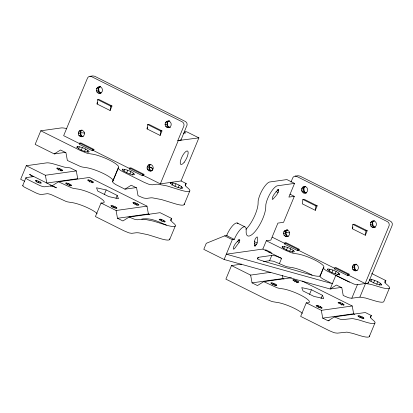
<?xml version="1.0" encoding="UTF-8"?>
<svg xmlns="http://www.w3.org/2000/svg" width="413" height="413" viewBox="0 0 413 413"><rect width="100%" height="100%" fill="white"/><g stroke="black" fill="none" stroke-linecap="round" stroke-linejoin="round"><path stroke-width="0.62" d="M239.741 240.707L239.741 239.617L239.179 239.457C236.83 242.219 233.345 245.095 233.252 248.998L233.815 249.158L234.723 248.332L239.173 242.307L239.741 240.707L238.1 239.891M278.677 189.851L278.114 189.686C275.765 192.453 272.286 195.328 272.193 199.226L272.75 199.391C275.099 196.624 278.584 193.754 278.677 189.851L277.582 189.304M82.745 136.693L80.143 136.533L78.893 135.418L78.315 133.797L78.558 132.093L79.564 130.771L82.079 130.038M83.23 136.445L82.177 136.249L80.927 135.134L80.344 133.513L80.592 131.809L81.598 130.487L79.564 130.771M100.746 93.224L98.144 93.064L96.895 91.954L96.317 90.333L96.565 88.63L97.571 87.308L100.591 86.503M101.237 92.982L100.178 92.78L98.929 91.671L98.351 90.044L98.593 88.346L99.6 87.024L100.602 86.627M97.04 103.993L97.669 99.631L98.919 99.456L111.99 105.971L110.111 110.508L97.04 103.993L97.747 102.29M110.111 110.508L110.741 106.146L97.669 99.631M147.054 128.923L147.678 124.561L148.933 124.385L161.999 130.9L160.12 135.438L147.054 128.923L147.756 127.219M147.064 168.065L147.312 166.367L148.319 165.04L149.816 164.451L151.401 164.756L152.65 165.866L153.228 167.492L152.98 169.191L151.974 170.512L150.482 171.101L148.892 170.801L147.642 169.691L147.064 168.065L149.098 167.781L149.346 166.078L150.347 164.756L148.319 165.04M160.12 135.438L160.75 131.076L147.678 124.561M167.817 120.988L169.402 121.288L170.652 122.403L171.23 124.024L170.987 125.728L169.98 127.049L168.483 127.638L166.898 127.338L165.649 126.223L165.071 124.602L165.314 122.898L166.32 121.577L169.34 120.772M170.517 127.354L168.932 127.049L167.678 125.939L167.1 124.313L167.348 122.615L168.354 121.293L169.351 120.901M286.266 230.005L287.856 230.304L289.105 231.414L289.683 233.04L289.436 234.744L288.429 236.066L286.932 236.654L285.347 236.355L284.098 235.24L283.519 233.619L283.767 231.915L284.774 230.593L287.283 229.86M288.439 236.267L287.381 236.066L286.132 234.956L285.553 233.33L285.796 231.631L286.803 230.309L287.799 229.917M301.521 190.15L301.769 188.452L302.775 187.13L304.273 186.537L305.857 186.841L307.107 187.951L307.685 189.577L307.442 191.276L306.436 192.597L304.939 193.191L303.354 192.886L302.104 191.777L301.521 190.15L303.555 189.866L303.803 188.163L304.809 186.841L305.806 186.449M302.874 199.453L302.249 203.816L315.315 210.331L317.194 205.793L304.128 199.278L302.874 199.453L315.945 205.968L317.194 205.793M315.315 210.331L315.945 205.968M352.258 228.74L352.888 224.383L354.137 224.207L367.209 230.722L365.329 235.255L352.258 228.74L352.965 227.042M355.02 264.274L356.605 264.573L357.854 265.688L358.432 267.309L358.19 269.013L357.183 270.334L355.686 270.923L354.101 270.623L352.852 269.508L352.274 267.887L352.516 266.184L353.523 264.862L356.037 264.129M357.188 270.536L356.13 270.334L354.881 269.224L354.302 267.603L354.55 265.9L355.557 264.578L356.553 264.186M365.329 235.255L365.954 230.898L352.888 224.383M370.275 224.419L370.523 222.721L371.53 221.399L373.022 220.81L374.606 221.11L375.861 222.22L376.439 223.846L376.191 225.544L375.185 226.871L373.688 227.46L372.103 227.155L370.853 226.045L370.275 224.419L372.309 224.135L372.552 222.437L373.558 221.115L374.555 220.718M257.201 243.025L257.5 237.583L257.206 236.923L256.432 237.274C254.181 239.597 253.897 243.278 254.697 246.225L255.471 245.874L257.201 243.025L254.465 241.662M31.909 176.81A5.013 1.017 22.5 0 0 29.535 174.425L46.803 183.036L77.721 178.69L76.302 170.92L70.184 167.874L64.573 167.193L54.495 164.198A15.333 3.108 22.5 0 0 46.628 162.872L26.272 165.732L20.65 179.304L24.63 181.286M66.782 128.644A15.333 3.108 22.5 0 0 61.139 127.937L40.779 130.797L35.146 144.4L54.263 153.93L65.615 152.34M22.746 185.452L25.942 177.74M36.091 182.138L36.752 180.553L40.376 182.066L41.336 182.84L41.145 183.212L39.87 183.047L37.996 182.401L35.281 180.76L35.477 180.383L36.752 180.553M37.965 182.783L38.621 181.193M39.937 183.124L40.376 182.066M57.355 169.154L57.815 168.045L60.897 169.18L62.724 170.492L62.477 170.765L59.978 170.213L56.566 168.22L57.815 168.045M58.62 170.161L59.307 168.494M60.205 170.843L60.897 169.18M61.687 171.018L62.146 169.908M76.921 147.565L77.35 146.527C81.619 146.992 86.064 148.623 89.182 151.628L88.692 152.18C84.428 151.716 79.977 150.089 76.859 147.085L77.35 146.527M93.514 150.569L93.983 149.439L80.917 142.924L79.668 143.099L79.198 144.23L92.264 150.745L93.514 150.569L129.883 168.695M78.501 148.804L79.363 146.734M66.225 184.09L66.684 182.974L69.766 184.115L71.594 185.427L71.351 185.7L68.847 185.148L65.435 183.15L66.684 182.974M81.067 150.745L82.352 147.637M67.717 184.539L68.181 183.429M69.074 185.778L69.766 184.115M84.448 151.597L85.522 149.005M70.556 185.953L71.015 184.843M87.38 152.02L88.026 150.466M92.264 150.745L92.734 149.614L93.983 149.439M88.227 180.997L88.687 179.887L91.763 181.023L93.596 182.334L92.347 182.51L90.85 182.056L87.432 180.063L88.687 179.887M89.492 182.004L90.179 180.342M91.304 182.133L91.763 181.023M92.553 182.861L93.018 181.751M104.308 194.471L106.187 189.939L117.173 195.416L118.474 198.741L108.784 196.593L97.798 191.116L96.497 187.791L106.187 189.939M33.789 176.547L26.282 177.6A5.013 1.017 22.5 0 0 28.657 179.985L38.585 184.936A5.013 1.017 22.5 0 0 44.712 186.79L52.219 185.731L58.481 181.797L71.521 187.796A7.826 1.585 22.5 0 0 73.256 188.323L76.648 188.891A16.711 3.387 22.5 0 1 96.776 195.994A16.711 3.387 22.5 0 1 102.899 203.005L101.03 202.995L95.413 216.567L124.122 230.872L128.371 232.643A5.157 1.048 22.5 0 0 129.677 233.025L131.793 233.324L136.094 232.777A26.695 5.415 22.5 0 1 139.052 232.88L147.926 234.713L160.734 238.704A15.333 3.108 22.5 0 0 169.728 238.766M112.589 181.508L118.226 167.9M113.152 180.62L118.299 168.194M122.284 170.177L122.713 169.139C126.977 169.604 131.427 171.23 134.545 174.24L134.055 174.792C129.79 174.327 125.34 172.701 122.222 169.691L122.713 169.139M123.864 171.416L124.726 169.34M111.587 206.696L112.047 205.586L115.124 206.722L116.956 208.033L116.709 208.312L114.21 207.76L110.792 205.762L112.047 205.586M116.001 198.25L117.173 195.416M126.641 172.84L127.715 170.249M112.852 207.708L113.539 206.041M143.528 175.499L143.998 174.363L130.926 167.848L129.677 168.029L129.207 169.16L142.279 175.675L143.528 175.499L160.327 183.873L181.044 180.961L186.232 183.548L185.256 185.917M114.664 207.832L115.124 206.722M129.811 174.209L130.885 171.617M115.914 208.565L116.378 207.455M132.527 175.148L133.384 173.073M142.279 175.675L142.748 174.539L143.998 174.363M133.585 203.609L134.044 202.499L137.126 203.635L138.959 204.946L137.705 205.122L136.213 204.667L132.795 202.675L134.044 202.499M149.289 168.194L149.718 167.157L152.887 168.525L152.03 170.6M134.85 204.616L135.541 202.948M136.44 205.297L137.126 203.635M137.916 205.473L138.376 204.363M181.044 180.961L198.89 137.875L177.817 140.611L183.77 126.249A3.34 3.092 82 0 0 182.19 121.814L91.531 76.622A3.34 3.092 82 0 0 87.442 78.233L63.648 135.681L79.327 143.497M160.327 183.873L178.173 140.787M180.951 140.105L187.125 124.917L186.908 123.095L185.7 121.649L94.722 76.271L92.853 75.915L89.946 76.322M170.564 183.728L170.992 182.691C175.262 183.155 179.707 184.787 182.825 187.791L182.334 188.343C178.07 187.879 173.625 186.253 170.502 183.248L170.992 182.691M171.932 185.489L173.006 182.897M159.898 220.268L160.358 219.158L163.44 220.294L165.267 221.605L165.024 221.879L162.526 221.327L159.108 219.334L160.358 219.158M174.921 186.392L175.995 183.8M161.163 221.275L161.855 219.608M162.98 221.404L163.44 220.294M178.091 187.76L179.165 185.169M164.229 222.132L164.689 221.022M180.806 188.7L181.668 186.624M170.781 220.862L171.756 218.503L160.089 212.685L129.171 217.047L122.904 220.965L117.488 218.296L116.079 210.496L101.03 202.995M169.64 239.607L175.262 226.035M184.1 204.693L189.737 191.085M227.171 235.503L224.672 235.854L206.288 243.314L203.785 249.359L224.114 259.493L232.323 239.669L234.274 239.395L235.214 237.289A13.371 4.264 -63.5 0 1 246.179 228.668L246.179 230.733A18.549 5.916 -63.5 0 0 251.491 234.94A18.549 5.916 -63.5 0 0 262.446 219.365L263.318 217.253A18.549 5.916 -63.5 0 0 265.776 206.381L265.817 204.776A13.371 4.264 -63.5 0 1 275.543 186.717L276.958 185.86L294.552 183.393L288.873 197.099L294.314 196.335L283.555 222.313L277.903 223.103L270.856 240.113L266.318 240.753L262.875 249.065L226.303 254.201L332.351 283.695L323.632 279.348A9.747 1.977 22.5 0 1 320.307 275.739A16.711 3.387 22.5 0 1 310.597 274.759L266.762 262.162C265.812 261.424 253.727 259.343 258.332 257.325L271.78 255.415L275.724 255.946L281.568 258.378L279.379 263.67L285.6 266.292A7.826 1.585 22.5 0 0 287.334 266.819L290.731 267.381A16.711 3.387 22.5 0 1 312.058 275.151M241.688 264.139L231.507 265.569L225.885 279.142L264.914 298.589L271.135 301.206A7.826 1.585 22.5 0 0 272.874 301.733L276.266 302.295A16.711 3.387 22.5 0 1 302.388 313.348M257.598 259.09L258.332 257.325M290.974 182.102L292.652 178.055A3.34 3.092 82 0 1 296.74 176.444L387.394 221.631A3.34 3.092 82 0 1 388.979 226.071L365.164 283.509L348.732 275.321L347.483 275.497L334.411 268.982L334.881 267.846L336.136 267.67L349.202 274.186L348.732 275.321M263.473 261.579L269.586 260.706L271.78 255.415M282.131 247.387L282.559 246.349C286.823 246.814 291.268 248.44 294.392 251.45L293.896 252.002C289.632 251.538 285.187 249.911 282.069 246.902L282.559 246.349M298.723 250.392L299.193 249.256L286.121 242.741L284.872 242.916L284.402 244.052L297.474 250.567L298.723 250.392L334.509 268.228M283.71 248.626L284.567 246.551M271.46 283.927L271.919 282.817L275.001 283.953L276.834 285.264L276.586 285.543L274.087 284.985L270.67 282.993L271.919 282.817M286.488 250.051L287.562 247.459M272.725 284.934L273.416 283.266M274.542 285.063L275.001 283.953M289.658 251.414L290.731 248.822M275.791 285.791L276.251 284.681M292.373 252.358L293.23 250.283M297.474 250.567L297.943 249.431L299.193 249.256M293.462 280.835L293.922 279.725L297.004 280.861L298.831 282.172L297.582 282.347L296.085 281.898L292.672 279.9L293.922 279.725M294.727 281.847L295.419 280.179M296.312 282.528L297.004 280.861M297.794 282.704L298.253 281.594M309.549 294.314L311.428 289.776L322.414 295.254L323.709 298.578L314.019 296.431L303.034 290.953L301.738 287.629L311.428 289.776M231.507 265.569L250.619 275.104L252.044 282.874L257.459 285.574L263.721 281.635L276.756 287.634A7.826 1.585 22.5 0 0 278.496 288.166L281.888 288.728A16.711 3.387 22.5 0 1 302.011 295.832A16.711 3.387 22.5 0 1 308.139 302.848L306.27 302.832L300.649 316.404L329.357 330.71L333.611 332.486A5.157 1.048 22.5 0 0 334.912 332.863L337.354 333.146L346.915 332.124L352.831 333.41L360.379 335.759A15.333 3.108 22.5 0 0 369.372 335.815M319.987 276.039L323.431 267.722M320.307 275.739L323.751 267.428A16.711 3.387 22.5 0 0 314.691 259.947A16.711 3.387 22.5 0 0 296.364 253.773L292.972 253.21A7.826 1.585 22.5 0 1 291.237 252.684L285.781 250.433L266.318 240.753M327.488 269.999L327.922 268.961C332.186 269.426 336.631 271.052 339.749 274.056L339.321 275.094M329.073 271.238L329.93 269.162M316.823 306.539L317.282 305.429L320.364 306.565L322.192 307.876L321.949 308.15L319.445 307.597L316.033 305.605L317.282 305.429M321.004 298.656L322.414 295.254M331.845 272.663L332.919 270.071M318.087 307.546L318.779 305.878M319.905 307.675L320.364 306.565M335.015 274.025L336.089 271.434M321.154 308.403L321.613 307.293M337.731 274.97L338.593 272.895M347.483 275.497L347.952 274.361L349.202 274.186M338.825 303.447L339.285 302.337L342.367 303.472L344.194 304.784L343.952 305.062L341.448 304.505L338.035 302.512L339.285 302.337M340.317 303.901L340.782 302.791M341.675 305.14L342.367 303.472M343.157 305.315L343.616 304.2M224.114 259.493L330.157 288.986L336.435 285.042L341.804 287.716L343.224 295.501L348.076 297.572A5.157 1.048 22.5 0 0 349.383 297.954L351.814 298.232L357.451 284.629L365.195 283.55M351.814 298.232L359.893 297.107L365.531 283.504L371.184 284.428L380.476 287.236A15.333 3.108 22.5 0 0 388.592 286.095C387.446 284.727 383.822 282.92 385.081 280.845A14.987 3.041 22.5 0 1 385.881 280.597L384.906 282.967M368.298 283.008L392.113 225.57L392.345 223.722L391.674 222.199L390.584 221.28L299.926 176.093L298.062 175.737L295.15 176.144M370.817 281.532L371.674 279.456C375.149 280.52 378.933 281.645 381.498 284.35L381.065 285.388M358.567 316.833L359.026 315.723L362.108 316.859L363.941 318.17L363.693 318.444L361.194 317.891L357.777 315.899L359.026 315.723M373.595 282.957L374.668 280.365M359.831 317.84L360.523 316.172M361.649 317.969L362.108 316.859M376.764 284.32L377.838 281.728M362.898 318.697L363.357 317.587M379.48 285.264L380.337 283.189M370.425 317.912L371.401 315.553L365.324 312.522L334.411 316.885L328.144 320.808L322.729 318.139L321.314 310.333L306.27 302.832M369.289 336.657L374.906 323.085M389.387 288.135L383.749 301.743A15.333 3.108 22.5 0 1 374.839 300.84L365.546 298.031L359.893 297.107M327.922 268.961L327.432 269.513C330.55 272.518 334.995 274.149 339.259 274.614L339.749 274.056M381.498 284.35L381.008 284.908C376.899 284.495 372.696 282.895 369.563 280.195M54.263 153.93L60.535 149.996L65.946 152.681L67.365 160.466L80.396 166.47A7.826 1.585 22.5 0 0 82.13 166.997L85.522 167.559A16.711 3.387 22.5 0 1 103.849 173.734A16.711 3.387 22.5 0 1 112.909 181.209A9.747 1.977 22.5 0 0 116.234 184.823L124.953 189.169L136.305 187.574M124.953 189.169L131.231 185.22L136.605 187.894L138.019 195.679L142.872 197.75A5.157 1.048 22.5 0 0 144.178 198.132L146.61 198.41L150.559 197.863A23.257 4.719 22.5 0 1 152.443 197.848L161.54 199.582L175.189 203.79A15.333 3.108 22.5 0 0 184.183 203.846M265.141 250.195L265.745 249.819L271.155 252.503L271.289 253.262M99.729 93.369L101.226 92.78L102.233 91.459L102.481 89.755L101.903 88.129L100.653 87.019L99.063 86.72M81.728 136.832L83.225 136.244L84.231 134.922L84.474 133.218L83.896 131.597L82.646 130.482L81.062 130.183M171.756 218.503C168.535 219.597 173.352 222.912 174.467 223.996A15.333 3.108 22.5 0 1 166.351 225.137L153.543 221.146L144.674 219.313A26.695 5.415 22.5 0 0 141.716 219.21L137.415 219.757L135.304 219.458A5.157 1.048 22.5 0 1 133.998 219.081L129.171 217.047M371.401 315.553C368.179 316.647 372.996 319.967 374.111 321.046A15.333 3.108 22.5 0 1 366.001 322.186L358.453 319.838L352.537 318.552L342.976 319.579L340.539 319.295A5.157 1.048 22.5 0 1 339.238 318.919L334.411 316.885M141.716 219.21C150.28 217.295 158.768 221.869 166.351 225.137M97.571 87.308L99.6 87.024M96.565 88.63L98.593 88.346M96.317 90.333L98.351 90.044M96.895 91.954L98.929 91.671M98.144 93.064L100.178 92.78M110.741 106.146L111.99 105.971M78.558 132.093L80.592 131.809M78.315 133.797L80.344 133.513M166.32 121.577L168.354 121.293M165.314 122.898L167.348 122.615M78.893 135.418L80.927 135.134M80.143 136.533L82.177 136.249M165.071 124.602L167.1 124.313M165.649 126.223L167.678 125.939M166.898 127.338L168.932 127.049M160.75 131.076L161.999 130.9M183.357 133.265L185.762 132.929L184.43 132.263M177.817 140.611L180.724 140.198A3.34 0.676 22.5 0 0 180.78 139.661M26.272 165.732L45.378 175.267L76.302 170.92M147.312 166.367L149.346 166.078M58.481 181.797L89.399 177.451L146.987 206.154L148.406 213.934L149.491 214.471M147.642 169.691L149.676 169.402L150.926 170.517L151.984 170.719M148.892 170.801L150.926 170.517M150.482 171.101L151.494 170.961M116.079 210.496L146.987 206.154M302.775 187.13L304.809 186.841M301.769 188.452L303.803 188.163M302.104 191.777L304.133 191.493L305.383 192.603L306.441 192.804M117.488 218.296L148.406 213.934M303.354 192.886L305.383 192.603M304.939 193.191L306.461 192.974M284.774 230.593L286.803 230.309M283.767 231.915L285.796 231.631M283.519 233.619L285.553 233.33M371.53 221.399L373.558 221.115M370.523 222.721L372.552 222.437M284.098 235.24L286.132 234.956M285.347 236.355L287.381 236.066M370.853 226.045L372.887 225.761L374.137 226.871L375.195 227.073M372.103 227.155L374.137 226.871M373.688 227.46L375.216 227.243M365.954 230.898L367.209 230.722M268.93 252.426L270.825 252.157M250.619 275.104L270.809 272.265M353.523 264.862L355.557 264.578M352.516 266.184L354.55 265.9M352.274 267.887L354.302 267.603M252.044 282.874L282.962 278.532L284.041 279.069M263.721 281.635L291.485 277.732M352.852 269.508L354.881 269.224M354.101 270.623L356.13 270.334M365.164 283.509L368.071 283.101A3.345 0.676 22.5 0 0 368.122 282.564M341.515 287.391L330.157 288.986L335.795 275.383L353.714 283.968A5.157 1.048 22.5 0 0 355.02 284.345L357.451 284.629M321.314 310.333L352.222 305.992L353.647 313.772L354.726 314.314M322.729 318.139L353.647 313.772M328.144 320.808L329.404 320.627M365.231 283.545L365.531 283.504M269.586 260.706L273.53 261.238L279.379 263.67M369.666 279.255L371.674 279.456M184.941 131.411L186.929 131.912L198.89 137.875M81.237 132.707L83.483 132.976A14.987 3.041 22.5 0 0 84.696 132.94M285.77 232.4L288.687 232.798A14.987 3.041 22.5 0 0 289.539 232.798M149.996 170.135L151.055 170.595M281.568 258.378L262.875 249.065M294.552 183.393L286.896 179.572L269.302 182.045L267.887 182.902A13.371 4.264 -63.5 0 0 258.161 200.961L258.12 202.566A18.549 5.916 -63.5 0 1 255.662 213.438L254.79 215.55A18.549 5.916 -63.5 0 1 245.952 229.318M289.941 194.151L294.314 196.335M277.035 190.119L278.677 190.94M275.925 191.446L278.114 192.541M371.736 273.551L385.881 280.597M149.527 166.847L152.887 168.525M284.872 242.916L297.943 249.431M334.881 267.846L347.952 274.361M272.213 237.181L285.094 243.598M79.668 143.099L92.734 149.614M129.677 168.029L142.748 174.539M237.129 222.963L244.785 226.778M349.465 282.193L327.075 271.036A9.747 1.977 22.5 0 1 323.751 267.428M40.779 130.797L79.807 150.244L86.028 152.862A7.826 1.585 22.5 0 0 87.768 153.393L91.159 153.956A16.711 3.387 22.5 0 1 109.486 160.13A16.711 3.387 22.5 0 1 118.546 167.606A9.747 1.977 22.5 0 0 121.871 171.214L144.256 182.37L148.51 184.146A5.157 1.048 22.5 0 0 149.811 184.523L152.247 184.807L156.191 184.255A23.257 4.719 22.5 0 1 158.081 184.239L167.177 185.974L180.827 190.186A15.333 3.108 22.5 0 0 188.942 189.046C187.796 187.672 184.172 185.865 185.432 183.795A14.987 3.041 22.5 0 1 186.232 183.548M254.238 243.562L256.427 244.651M254.377 245.332L255.471 245.874M234.274 239.395L226.618 235.58L227.558 233.474A13.371 4.264 -63.5 0 1 238.033 223.547M237.537 241.491L239.173 242.307M224.672 235.854L232.323 239.669M302.125 281.021L352.222 305.992M372.309 224.135L372.887 225.761M303.555 189.866L304.133 191.493M149.098 167.781L149.676 169.402M282.415 275.538L282.962 278.532M45.378 175.267L46.803 183.036L56.473 187.853A5.018 1.017 22.5 0 0 50.345 186M372.583 221.776L373.032 226.236M354.581 265.239L355.025 269.699M303.834 187.507L304.278 191.968M285.827 230.97L286.276 235.431M167.379 121.954L167.823 126.414M149.372 165.417L149.821 169.882M98.624 87.685L99.074 92.145M80.685 131.788L81.067 135.609M97.153 213.511A16.711 3.387 22.5 0 0 71.031 202.458L67.634 201.895A7.826 1.585 22.5 0 1 65.899 201.368L53.282 195.566A5.018 1.017 22.5 0 0 47.149 193.707L41.522 194.502A5.013 1.017 22.5 0 1 35.389 192.649L25.461 187.698A5.013 1.017 22.5 0 1 23.087 185.313M184.198 162.268A7.522 2.395 -63.5 0 0 187.652 151.065A7.522 2.395 -63.5 0 0 180.755 159.877A7.522 2.395 -63.5 0 0 184.198 162.268"/></g></svg>
